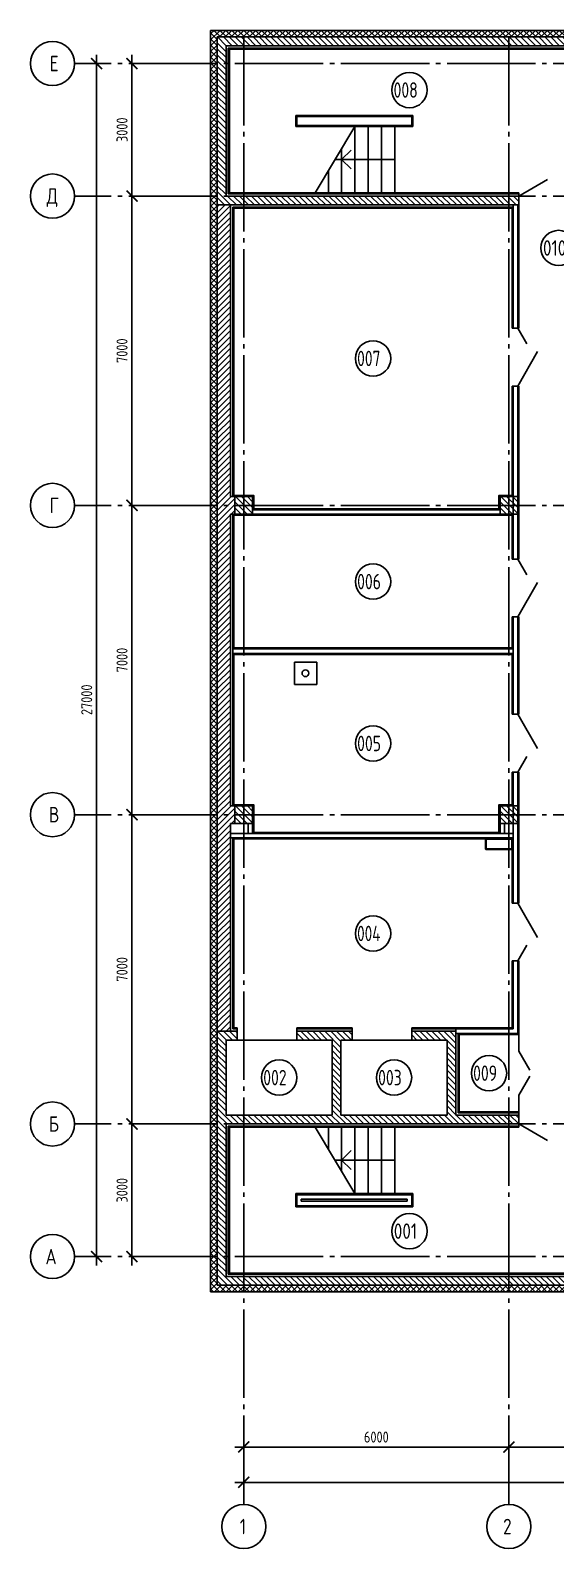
# Model space of a CAD drawing. Header units: millimetres. Extents: x -4830 to 49130, y -6610 to 27750.
# Drawn here: x -4830 to 7058, y -6610 to 27750 of the extents above; entities that cross this region are included whole.
import ezdxf

# ---------------------------------------------------------------- set-up
doc = ezdxf.new("R2010")
doc.units = ezdxf.units.MM
doc.linetypes.add('ГОСТ 2.303 5', pattern=[24, 20, -1.5, 1, -1.5])
doc.layers.add('Оборудование', color=5, linetype='Continuous', lineweight=18)
doc.layers.add('оси', color=7, linetype='Continuous')
doc.layers.add('текст', color=7, linetype='Continuous')
doc.styles.add('ГОСТ 2.304', font='CS_Gost2304.shx')
doc.dimstyles.new('СПДС', dxfattribs={"dimscale": 100, "dimtxt": 2.5, "dimasz": 2.5, "dimexe": 2, "dimexo": 0.625, "dimgap": 1, "dimtad": 1, "dimdec": 0, "dimtxsty": 'ГОСТ 2.304', "dimblk": 'OBLIQUE', "dimblk1": 'OBLIQUE', "dimblk2": 'OBLIQUE', "dimcen": 2.5, "dimdle": 2, "dimadec": 0, "dimazin": 2, "dimtfac": 0.75, "dimtdec": 4, "dimtmove": 1, "dimatfit": 3, "dimfxl": 1, "dimtfill": 1, "dimtolj": 1, "dimarcsym": 1})
pattern_1 = [(135, (-7769.68, -10084.31), (-67.35192, -67.35192), [])]
pattern_2 = [(45, (-7769.68, -10084.31), (-67.35192, 67.35192), [])]
pattern_3 = [(135, (-13769.68, 3915.69), (-67.35192, -67.35192), [])]
pattern_4 = [(135, (-19769.68, -3084.31), (-67.35192, -67.35192), [])]
pattern_5 = [(135, (-13769.68, -3084.31), (-67.35192, -67.35192), [])]
pattern_6 = [(135, (-19769.68, 3915.69), (-67.35192, -67.35192), [])]

# ---------------------------------------------------------------- blocks, each defined once
blk = doc.blocks.new('_ArchTick')
at = {"color": 0, "linetype": 'ByBlock', "const_width": 0.15}
blk.add_lwpolyline([(-0.5, -0.5), (0.5, 0.5)], dxfattribs=at)
blk = doc.blocks.new('*D14')
at = {"layer": 'оси', "color": 0, "lineweight": -2, "ltscale": 100, "transparency": 16777216}
for p, q in [((-200, -5110), (30200, -5110)), ((0, -5047.5), (0, -4910)), ((30000, -5047.5), (30000, -4910))]:
    blk.add_line(p, q, dxfattribs=at)
at = {"layer": 'оси', "color": 0, "lineweight": -2, "ltscale": 100, "transparency": 16777216, "xscale": 250, "yscale": 250, "zscale": 250, "rotation": 180}
blk.add_blockref('_ArchTick', (0, -5110), dxfattribs=at)
at = {"layer": 'оси', "color": 0, "lineweight": -2, "ltscale": 100, "transparency": 16777216, "xscale": 250, "yscale": 250, "zscale": 250}
blk.add_blockref('_ArchTick', (30000, -5110), dxfattribs=at)
at = {"layer": 'оси', "color": 0, "ltscale": 100, "transparency": 16777216, "insert": (15000, -4885), "char_height": 250, "attachment_point": 5, "style": 'ГОСТ 2.304', "bg_fill": 3, "box_fill_scale": 1.1, "bg_fill_color": 256, "bg_fill_true_color": 13158600, "bg_fill_transparency": 0}
blk.add_mtext('\\A1;30000', dxfattribs=at)
blk = doc.blocks.new('*D15')
at = {"layer": 'оси', "color": 0, "lineweight": -2, "ltscale": 100, "transparency": 16777216}
for p, q in [((0, -4247.5), (0, -4110)), ((6000, -4247.5), (6000, -4110)), ((-200, -4310), (6200, -4310))]:
    blk.add_line(p, q, dxfattribs=at)
at = {"layer": 'оси', "color": 0, "lineweight": -2, "ltscale": 100, "transparency": 16777216, "xscale": 250, "yscale": 250, "zscale": 250, "rotation": 180}
blk.add_blockref('_ArchTick', (0, -4310), dxfattribs=at)
at = {"layer": 'оси', "color": 0, "lineweight": -2, "ltscale": 100, "transparency": 16777216, "xscale": 250, "yscale": 250, "zscale": 250}
blk.add_blockref('_ArchTick', (6000, -4310), dxfattribs=at)
at = {"layer": 'оси', "color": 0, "ltscale": 100, "transparency": 16777216, "insert": (3000, -4085), "char_height": 250, "attachment_point": 5, "style": 'ГОСТ 2.304', "bg_fill": 3, "box_fill_scale": 1.1, "bg_fill_color": 256, "bg_fill_true_color": 13158600, "bg_fill_transparency": 0}
blk.add_mtext('\\A1;6000', dxfattribs=at)
blk = doc.blocks.new('*D16')
at = {"layer": 'оси', "color": 0, "lineweight": -2, "ltscale": 100, "transparency": 16777216}
for p, q in [((6000, -4247.5), (6000, -4110)), ((12000, -4247.5), (12000, -4110)), ((5800, -4310), (12200, -4310))]:
    blk.add_line(p, q, dxfattribs=at)
at = {"layer": 'оси', "color": 0, "lineweight": -2, "ltscale": 100, "transparency": 16777216, "xscale": 250, "yscale": 250, "zscale": 250, "rotation": 180}
blk.add_blockref('_ArchTick', (6000, -4310), dxfattribs=at)
at = {"layer": 'оси', "color": 0, "lineweight": -2, "ltscale": 100, "transparency": 16777216, "xscale": 250, "yscale": 250, "zscale": 250}
blk.add_blockref('_ArchTick', (12000, -4310), dxfattribs=at)
at = {"layer": 'оси', "color": 0, "ltscale": 100, "transparency": 16777216, "insert": (9000, -4085), "char_height": 250, "attachment_point": 5, "style": 'ГОСТ 2.304', "bg_fill": 3, "box_fill_scale": 1.1, "bg_fill_color": 256, "bg_fill_true_color": 13158600, "bg_fill_transparency": 0}
blk.add_mtext('\\A1;6000', dxfattribs=at)
blk = doc.blocks.new('*D20')
at = {"layer": 'оси', "color": 0, "lineweight": -2, "ltscale": 100, "transparency": 16777216}
for p, q in [((-3330, -200), (-3330, 27200)), ((-3267.5, 27000), (-3130, 27000)), ((-3267.5, 0), (-3130, 0))]:
    blk.add_line(p, q, dxfattribs=at)
at = {"layer": 'оси', "color": 0, "lineweight": -2, "ltscale": 100, "transparency": 16777216, "xscale": 250, "yscale": 250, "zscale": 250}
for p, rotation in [((-3330, 27000), 90), ((-3330, 0), 270)]:
    blk.add_blockref('_ArchTick', p, dxfattribs=dict(at, rotation=rotation))
at = {"layer": 'оси', "color": 0, "ltscale": 100, "transparency": 16777216, "insert": (-3555, 12600), "char_height": 250, "attachment_point": 5, "rotation": 90, "style": 'ГОСТ 2.304', "bg_fill": 3, "box_fill_scale": 1.1, "bg_fill_color": 256, "bg_fill_true_color": 13158600, "bg_fill_transparency": 0}
blk.add_mtext('\\A1;27000', dxfattribs=at)
blk = doc.blocks.new('*D21')
at = {"layer": 'оси', "color": 0, "lineweight": -2, "ltscale": 100, "transparency": 16777216}
for p, q in [((-2530, -200), (-2530, 3200)), ((-2467.5, 3000), (-2330, 3000)), ((-2467.5, 0), (-2330, 0))]:
    blk.add_line(p, q, dxfattribs=at)
at = {"layer": 'оси', "color": 0, "lineweight": -2, "ltscale": 100, "transparency": 16777216, "xscale": 250, "yscale": 250, "zscale": 250}
for p, rotation in [((-2530, 3000), 90), ((-2530, 0), 270)]:
    blk.add_blockref('_ArchTick', p, dxfattribs=dict(at, rotation=rotation))
at = {"layer": 'оси', "color": 0, "ltscale": 100, "transparency": 16777216, "insert": (-2755, 1500), "char_height": 250, "attachment_point": 5, "rotation": 90, "style": 'ГОСТ 2.304', "bg_fill": 3, "box_fill_scale": 1.1, "bg_fill_color": 256, "bg_fill_true_color": 13158600, "bg_fill_transparency": 0}
blk.add_mtext('\\A1;3000', dxfattribs=at)
blk = doc.blocks.new('*D22')
at = {"layer": 'оси', "color": 0, "lineweight": -2, "ltscale": 100, "transparency": 16777216}
for p, q in [((-2530, 9800), (-2530, 17200)), ((-2467.5, 17000), (-2330, 17000)), ((-2467.5, 10000), (-2330, 10000))]:
    blk.add_line(p, q, dxfattribs=at)
at = {"layer": 'оси', "color": 0, "lineweight": -2, "ltscale": 100, "transparency": 16777216, "xscale": 250, "yscale": 250, "zscale": 250}
for p, rotation in [((-2530, 17000), 90), ((-2530, 10000), 270)]:
    blk.add_blockref('_ArchTick', p, dxfattribs=dict(at, rotation=rotation))
at = {"layer": 'оси', "color": 0, "ltscale": 100, "transparency": 16777216, "insert": (-2755, 13500), "char_height": 250, "attachment_point": 5, "rotation": 90, "style": 'ГОСТ 2.304', "bg_fill": 3, "box_fill_scale": 1.1, "bg_fill_color": 256, "bg_fill_true_color": 13158600, "bg_fill_transparency": 0}
blk.add_mtext('\\A1;7000', dxfattribs=at)
blk = doc.blocks.new('*D23')
at = {"layer": 'оси', "color": 0, "lineweight": -2, "ltscale": 100, "transparency": 16777216}
for p, q in [((-2530, 16800), (-2530, 24200)), ((-2467.5, 24000), (-2330, 24000)), ((-2467.5, 17000), (-2330, 17000))]:
    blk.add_line(p, q, dxfattribs=at)
at = {"layer": 'оси', "color": 0, "lineweight": -2, "ltscale": 100, "transparency": 16777216, "xscale": 250, "yscale": 250, "zscale": 250}
for p, rotation in [((-2530, 24000), 90), ((-2530, 17000), 270)]:
    blk.add_blockref('_ArchTick', p, dxfattribs=dict(at, rotation=rotation))
at = {"layer": 'оси', "color": 0, "ltscale": 100, "transparency": 16777216, "insert": (-2755, 20500), "char_height": 250, "attachment_point": 5, "rotation": 90, "style": 'ГОСТ 2.304', "bg_fill": 3, "box_fill_scale": 1.1, "bg_fill_color": 256, "bg_fill_true_color": 13158600, "bg_fill_transparency": 0}
blk.add_mtext('\\A1;7000', dxfattribs=at)
blk = doc.blocks.new('*D12')
at = {"layer": 'оси', "color": 0, "lineweight": -2, "ltscale": 100, "transparency": 16777216}
for p, q in [((-2530, 23800), (-2530, 27200)), ((-2467.5, 27000), (-2330, 27000)), ((-2467.5, 24000), (-2330, 24000))]:
    blk.add_line(p, q, dxfattribs=at)
at = {"layer": 'оси', "color": 0, "lineweight": -2, "ltscale": 100, "transparency": 16777216, "xscale": 250, "yscale": 250, "zscale": 250}
for p, rotation in [((-2530, 27000), 90), ((-2530, 24000), 270)]:
    blk.add_blockref('_ArchTick', p, dxfattribs=dict(at, rotation=rotation))
at = {"layer": 'оси', "color": 0, "ltscale": 100, "transparency": 16777216, "insert": (-2755, 25500), "char_height": 250, "attachment_point": 5, "rotation": 90, "style": 'ГОСТ 2.304', "bg_fill": 3, "box_fill_scale": 1.1, "bg_fill_color": 256, "bg_fill_true_color": 13158600, "bg_fill_transparency": 0}
blk.add_mtext('\\A1;3000', dxfattribs=at)
blk = doc.blocks.new('*D13')
at = {"layer": 'оси', "color": 0, "lineweight": -2, "ltscale": 100, "transparency": 16777216}
for p, q in [((-2530, 2800), (-2530, 10200)), ((-2467.5, 10000), (-2330, 10000)), ((-2467.5, 3000), (-2330, 3000))]:
    blk.add_line(p, q, dxfattribs=at)
at = {"layer": 'оси', "color": 0, "lineweight": -2, "ltscale": 100, "transparency": 16777216, "xscale": 250, "yscale": 250, "zscale": 250}
for p, rotation in [((-2530, 10000), 90), ((-2530, 3000), 270)]:
    blk.add_blockref('_ArchTick', p, dxfattribs=dict(at, rotation=rotation))
at = {"layer": 'оси', "color": 0, "ltscale": 100, "transparency": 16777216, "insert": (-2755, 6500), "char_height": 250, "attachment_point": 5, "rotation": 90, "style": 'ГОСТ 2.304', "bg_fill": 3, "box_fill_scale": 1.1, "bg_fill_color": 256, "bg_fill_true_color": 13158600, "bg_fill_transparency": 0}
blk.add_mtext('\\A1;7000', dxfattribs=at)

msp = doc.modelspace()

# ---------------------------------------------------------------- hatches: boundary and pattern name
at = {"ltscale": 100}
h = msp.add_hatch(dxfattribs=at)
h.set_pattern_fill('ANSI37', color=256, scale=30, angle=90)
h.paths.add_polyline_path([(30750, 27750), (-750, 27750), (-750, -800), (11475, -800), (11475, -2700), (12400, -2700), (12400, -800), (30750, -800)])
h.paths.add_polyline_path([(8100, 27600), (30600, 27600), (30600, -650), (12250, -650), (12250, -2550), (11625, -2550), (11625, -650), (8100, -650), (-600, -650), (-600, 5100), (-600, 23800), (-600, 27600)], flags=16)
h = msp.add_hatch(dxfattribs=at)
h.set_pattern_fill('ANSI31', color=256, scale=30, angle=90)
h.set_pattern_definition(pattern_1)
h.paths.add_polyline_path([(8100, 27600), (-600, 27600), (-600, 23800), (6225, 23800), (6225, 24000), (-400, 24000), (-400, 27400), (7900, 27400), (7900, 24000), (7735, 24000), (7735, 23800), (8100, 23800), (8100, 23850)])
h = msp.add_hatch(dxfattribs=at)
h.set_pattern_fill('ANSI31', color=256, scale=30, angle=90)
h.set_pattern_definition(pattern_1)
h.paths.add_polyline_path([(8100, 27600), (-600, 27600), (-600, 23800), (6225, 23800), (6225, 24000), (-400, 24000), (-400, 27400), (7900, 27400), (7900, 24000), (7735, 24000), (7735, 23800), (8100, 23800), (8100, 23850)])
h = msp.add_hatch(dxfattribs=at)
h.set_pattern_fill('ANSI31', color=256, scale=30)
h.set_pattern_definition(pattern_2)
h.paths.add_polyline_path([(-300, 16800), (-200, 16800), (-200, 17200), (-300, 17200), (-300, 23800), (-600, 23800), (-600, 5100), (-300, 5100), (-300, 9800), (-200, 9800), (-200, 10200), (-300, 10200)])
h = msp.add_hatch(dxfattribs=at)
h.set_pattern_fill('ANSI31', color=256, scale=30)
h.set_pattern_definition(pattern_2)
h.paths.add_polyline_path([(-300, 16800), (-200, 16800), (-200, 17200), (-300, 17200), (-300, 23800), (-600, 23800), (-600, 5100), (-300, 5100), (-300, 9800), (-200, 9800), (-200, 10200), (-300, 10200)])
h = msp.add_hatch(dxfattribs=at)
h.set_pattern_fill('ANSI31', color=256, scale=30, angle=90)
h.set_pattern_definition(pattern_6)
h.paths.add_polyline_path([(200, 17200), (-200, 17200), (-200, 16800), (200, 16800)])
h = msp.add_hatch(dxfattribs=at)
h.set_pattern_fill('ANSI31', color=256, scale=30, angle=90)
h.set_pattern_definition(pattern_6)
h.paths.add_polyline_path([(200, 17200), (-200, 17200), (-200, 16800), (200, 16800)])
h = msp.add_hatch(dxfattribs=at)
h.set_pattern_fill('ANSI31', color=256, scale=30, angle=90)
h.set_pattern_definition(pattern_3)
h.paths.add_polyline_path([(6200, 17200), (5800, 17200), (5800, 16800), (6200, 16800)])
h = msp.add_hatch(dxfattribs=at)
h.set_pattern_fill('ANSI31', color=256, scale=30, angle=90)
h.set_pattern_definition(pattern_3)
h.paths.add_polyline_path([(6200, 17200), (5800, 17200), (5800, 16800), (6200, 16800)])
h = msp.add_hatch(dxfattribs=at)
h.set_pattern_fill('ANSI31', color=256, scale=30, angle=90)
h.set_pattern_definition(pattern_4)
h.paths.add_polyline_path([(200, 10200), (-200, 10200), (-200, 9800), (200, 9800)])
h = msp.add_hatch(dxfattribs=at)
h.set_pattern_fill('ANSI31', color=256, scale=30, angle=90)
h.set_pattern_definition(pattern_4)
h.paths.add_polyline_path([(200, 10200), (-200, 10200), (-200, 9800), (200, 9800)])
h = msp.add_hatch(dxfattribs=at)
h.set_pattern_fill('ANSI31', color=256, scale=30, angle=90)
h.set_pattern_definition(pattern_5)
h.paths.add_polyline_path([(6200, 10200), (5800, 10200), (5800, 9800), (6200, 9800)])
h = msp.add_hatch(dxfattribs=at)
h.set_pattern_fill('ANSI31', color=256, scale=30, angle=90)
h.set_pattern_definition(pattern_5)
h.paths.add_polyline_path([(6200, 10200), (5800, 10200), (5800, 9800), (6200, 9800)])
h = msp.add_hatch(dxfattribs=at)
h.set_pattern_fill('ANSI31', color=256, scale=30, angle=90)
h.set_pattern_definition(pattern_1)
h.paths.add_polyline_path([(6225, 3200), (4800, 3200), (4800, 5100), (3800, 5100), (3800, 4900), (4600, 4900), (4600, 3200), (2200, 3200), (2200, 4900), (2450, 4900), (2450, 5100), (1200, 5100), (1200, 4900), (2000, 4900), (2000, 3200), (-400, 3200), (-400, 4900), (-150, 4900), (-150, 5100), (-600, 5100), (-600, -650), (8100, -650), (8100, 3200), (7735, 3200), (7735, 3000), (7900, 3000), (7900, -450), (-400, -450), (-400, 3000), (6225, 3000)])
h = msp.add_hatch(dxfattribs=at)
h.set_pattern_fill('ANSI31', color=256, scale=30, angle=90)
h.set_pattern_definition(pattern_1)
h.paths.add_polyline_path([(6225, 3200), (4800, 3200), (4800, 5100), (3800, 5100), (3800, 4900), (4600, 4900), (4600, 3200), (2200, 3200), (2200, 4900), (2450, 4900), (2450, 5100), (1200, 5100), (1200, 4900), (2000, 4900), (2000, 3200), (-400, 3200), (-400, 4900), (-150, 4900), (-150, 5100), (-600, 5100), (-600, -650), (8100, -650), (8100, 3200), (7735, 3200), (7735, 3000), (7900, 3000), (7900, -450), (-400, -450), (-400, 3000), (6225, 3000)])

# ---------------------------------------------------------------- linework, layer by layer
for p, q in [((-750, 27750), (-750, -800)), ((-750, 27750), (30750, 27750)), ((-750, 27750), (-750, -800)), ((-750, 27750), (30750, 27750)), ((8100, 27600), (-600, 27600)), ((-600, 27600), (-600, 23800)), ((8100, 27600), (-600, 27600)), ((-600, 27600), (-600, 23800)), ((7900, 27400), (-400, 27400)), ((-400, 27400), (-400, 24000)), ((7900, 27400), (-400, 27400)), ((-400, 27400), (-400, 24000)), ((7850, 27350), (-350, 27350)), ((-350, 27350), (-350, 24050)), ((7850, 27350), (-350, 27350)), ((-350, 27350), (-350, 24050)), ((7825, 27325), (-325, 27325)), ((-325, 27325), (-325, 24075)), ((7825, 27325), (-325, 27325)), ((-325, 27325), (-325, 24075)), ((3575, 25825), (1175, 25825)), ((1175, 25825), (3825, 25825)), ((1175, 25825), (1175, 25575)), ((3575, 25825), (1175, 25825)), ((1175, 25825), (3825, 25825)), ((1175, 25825), (1175, 25575)), ((1200, 25800), (3800, 25800)), ((1200, 25800), (1200, 25600)), ((1200, 25800), (3800, 25800)), ((1200, 25800), (1200, 25600)), ((3800, 25800), (3800, 25600)), ((3800, 25800), (3800, 25600)), ((3825, 25825), (3825, 25575)), ((3825, 25825), (3825, 25575)), ((3825, 25575), (1175, 25575)), ((1175, 25575), (3825, 25575)), ((3825, 25575), (1175, 25575)), ((1175, 25575), (3825, 25575)), ((1200, 25600), (3800, 25600)), ((1200, 25600), (3800, 25600)), ((1615, 24075), (2515, 25575)), ((1615, 24075), (2515, 25575)), ((2515, 24075), (2515, 25575)), ((2515, 24075), (2515, 25575)), ((2815, 24075), (2815, 25575)), ((2815, 24075), (2815, 25575)), ((3115, 24075), (3115, 25575)), ((3115, 24075), (3115, 25575)), ((3415, 25575), (3415, 24075)), ((3415, 25575), (3415, 24075)), ((3415, 24825), (2065, 24825)), ((3415, 24825), (2065, 24825)), ((2215, 24075), (2215, 25075)), ((2215, 24075), (2215, 25075)), ((2215, 24825), (2427.1, 25037.1)), ((2215, 24825), (2427.1, 25037.1)), ((2215, 24825), (2427.1, 24612.9)), ((2215, 24825), (2427.1, 24612.9)), ((1915, 24075), (1915, 24575)), ((1915, 24075), (1915, 24575)), ((6225, 24075), (-325, 24075)), ((6225, 24075), (-325, 24075)), ((6225, 24000), (6874.5, 24375)), ((6225, 24000), (6874.5, 24375)), ((6225, 23800), (6225, 24075)), ((6225, 23800), (6225, 24075)), ((6225, 23800), (-600, 23800)), ((-600, 5100), (-600, 23800)), ((6225, 23800), (-600, 23800)), ((-600, 5100), (-600, 23800)), ((6225, 24000), (-400, 24000)), ((6225, 24000), (-400, 24000)), ((6225, 24050), (-350, 24050)), ((6225, 24050), (-350, 24050)), ((-300, 17200), (-300, 23800)), ((-300, 17200), (-300, 23800)), ((6100, 23750), (-250, 23750)), ((-250, 17200), (-250, 23750)), ((6100, 23750), (-250, 23750)), ((-250, 17200), (-250, 23750)), ((6075, 23725), (-225, 23725)), ((-225, 17225), (-225, 23725)), ((6075, 23725), (-225, 23725)), ((-225, 17225), (-225, 23725)), ((6075, 23725), (6075, 21010)), ((6075, 23725), (6075, 21010)), ((6100, 23800), (6100, 21010)), ((6100, 23800), (6100, 21010)), ((6200, 23800), (6200, 21010)), ((6200, 23800), (6200, 21010)), ((6225, 23800), (6225, 21010)), ((6225, 23800), (6225, 21010)), ((6075, 21010), (6225, 21010)), ((6075, 21010), (6225, 21010)), ((6405, 20654.9), (6200, 21010)), ((6405, 20654.9), (6200, 21010)), ((6200, 19700), (6650, 20479.4)), ((6200, 19700), (6650, 20479.4)), ((6075, 19700), (6075, 17225)), ((6075, 19700), (6225, 19700)), ((6075, 19700), (6075, 17225)), ((6075, 19700), (6225, 19700)), ((6100, 19700), (6100, 15785)), ((6100, 19700), (6100, 15785)), ((6200, 19700), (6200, 15785)), ((6200, 19700), (6200, 15785)), ((6225, 19700), (6225, 15785)), ((6225, 19700), (6225, 15785)), ((-200, 17200), (-300, 17200)), ((-200, 17200), (-300, 17200)), ((5800, 16900), (200, 16900)), ((5800, 16900), (200, 16900)), ((5775, 16925), (225, 16925)), ((5775, 16925), (225, 16925)), ((-300, 10200), (-300, 16800)), ((-200, 16800), (-300, 16800)), ((-300, 10200), (-300, 16800)), ((-200, 16800), (-300, 16800)), ((-250, 10200), (-250, 16800)), ((-250, 10200), (-250, 16800)), ((-225, 13775), (-225, 16775)), ((6075, 16775), (-225, 16775)), ((-225, 13775), (-225, 16775)), ((6075, 16775), (-225, 16775)), ((5800, 16800), (200, 16800)), ((5800, 16800), (200, 16800)), ((6075, 16775), (6075, 15785)), ((6075, 16775), (6075, 15785)), ((6075, 15785), (6225, 15785)), ((6075, 15785), (6225, 15785)), ((6405, 15429.9), (6200, 15785)), ((6405, 15429.9), (6200, 15785)), ((6200, 14475), (6650, 15254.4)), ((6200, 14475), (6650, 15254.4)), ((6075, 14475), (6075, 13775)), ((6075, 14475), (6225, 14475)), ((6075, 14475), (6075, 13775)), ((6075, 14475), (6225, 14475)), ((6100, 14475), (6100, 12275)), ((6100, 14475), (6100, 12275)), ((6200, 14475), (6200, 12275)), ((6200, 14475), (6200, 12275)), ((6225, 14475), (6225, 12275)), ((6225, 14475), (6225, 12275)), ((6100, 13750), (-250, 13750)), ((6100, 13750), (-250, 13750)), ((6075, 13775), (-225, 13775)), ((6075, 13775), (-225, 13775)), ((6100, 13650), (-250, 13650)), ((6100, 13650), (-250, 13650)), ((-225, 10225), (-225, 13625)), ((6075, 13625), (-225, 13625)), ((-225, 10225), (-225, 13625)), ((6075, 13625), (-225, 13625)), ((6075, 13625), (6075, 12275)), ((6075, 13625), (6075, 12275)), ((6075, 12275), (6225, 12275)), ((6075, 12275), (6225, 12275)), ((6200, 12275), (6650, 11495.6)), ((6200, 12275), (6650, 11495.6)), ((6405, 11320.1), (6200, 10965)), ((6405, 11320.1), (6200, 10965)), ((6075, 10965), (6075, 10225)), ((6075, 10965), (6225, 10965)), ((6075, 10965), (6075, 10225)), ((6075, 10965), (6225, 10965)), ((6100, 10965), (6100, 8000)), ((6100, 10965), (6100, 8000)), ((6200, 10965), (6200, 8000)), ((6200, 10965), (6200, 8000)), ((6225, 10965), (6225, 8000)), ((6225, 10965), (6225, 8000)), ((-200, 10200), (-300, 10200)), ((-200, 10200), (-300, 10200)), ((-300, 5100), (-300, 9800)), ((-200, 9800), (-300, 9800)), ((-300, 5100), (-300, 9800)), ((-200, 9800), (-300, 9800)), ((100, 9800), (100, 9575)), ((100, 9800), (100, 9575)), ((200, 9800), (200, 9575)), ((200, 9800), (200, 9575)), ((5800, 9800), (5800, 9575)), ((5800, 9800), (5800, 9575)), ((5900, 9800), (5900, 9575)), ((5900, 9800), (5900, 9575)), ((6100, 9575), (-300, 9575)), ((6100, 9575), (-300, 9575)), ((6100, 9475), (-300, 9475)), ((6100, 9475), (-300, 9475)), ((-250, 5150), (-250, 9475)), ((-250, 5150), (-250, 9475)), ((-225, 5175), (-225, 9450)), ((6075, 9450), (-225, 9450)), ((-225, 5175), (-225, 9450)), ((6075, 9450), (-225, 9450)), ((5775, 9600), (225, 9600)), ((5775, 9600), (225, 9600)), ((6075, 9450), (6075, 8000)), ((6075, 9450), (6075, 8000)), ((6075, 8000), (6225, 8000)), ((6075, 8000), (6225, 8000)), ((6200, 8000), (6650, 7220.6)), ((6200, 8000), (6650, 7220.6)), ((6405, 7045.1), (6200, 6690)), ((6405, 7045.1), (6200, 6690)), ((6075, 6690), (6075, 5175)), ((6075, 6690), (6225, 6690)), ((6075, 6690), (6075, 5175)), ((6075, 6690), (6225, 6690)), ((6100, 6690), (6100, 5150)), ((6100, 6690), (6100, 5150)), ((6200, 6690), (6200, 5050)), ((6200, 6690), (6200, 5050)), ((6225, 6690), (6225, 5025)), ((6225, 6690), (6225, 5025)), ((-150, 5175), (-225, 5175)), ((-150, 5175), (-225, 5175)), ((-150, 4900), (-150, 5175)), ((-150, 4900), (-150, 5175)), ((2450, 5175), (1200, 5175)), ((1200, 4900), (1200, 5175)), ((2450, 5175), (1200, 5175)), ((1200, 4900), (1200, 5175)), ((2450, 4900), (2450, 5175)), ((2450, 4900), (2450, 5175)), ((6075, 5175), (3800, 5175)), ((3800, 4900), (3800, 5175)), ((6075, 5175), (3800, 5175)), ((3800, 4900), (3800, 5175)), ((-600, 5100), (-600, -650)), ((-150, 5100), (-600, 5100)), ((-600, 5100), (-600, -650)), ((-150, 5100), (-600, 5100)), ((-150, 4900), (-400, 4900)), ((-400, 3200), (-400, 4900)), ((-150, 4900), (-400, 4900)), ((-400, 3200), (-400, 4900)), ((-150, 5150), (-250, 5150)), ((-150, 5150), (-250, 5150)), ((-150, 4900), (1200, 4900)), ((-150, 4900), (1200, 4900)), ((2450, 5150), (1200, 5150)), ((2450, 5150), (1200, 5150)), ((2450, 5100), (1200, 5100)), ((2450, 5100), (1200, 5100)), ((2000, 4900), (1200, 4900)), ((2000, 4900), (1200, 4900)), ((2000, 3200), (2000, 4900)), ((2000, 3200), (2000, 4900)), ((2450, 4900), (2200, 4900)), ((2200, 3200), (2200, 4900)), ((2450, 4900), (2200, 4900)), ((2200, 3200), (2200, 4900)), ((2450, 4900), (3800, 4900)), ((2450, 4900), (3800, 4900)), ((6100, 5150), (3800, 5150)), ((6100, 5150), (3800, 5150)), ((4800, 5100), (3800, 5100)), ((4800, 5100), (3800, 5100)), ((4600, 4900), (3800, 4900)), ((4600, 4900), (3800, 4900)), ((4600, 3200), (4600, 4900)), ((4600, 3200), (4600, 4900)), ((4800, 5100), (4800, 5150)), ((4800, 5100), (4800, 5150)), ((4800, 3200), (4800, 5100)), ((4800, 3200), (4800, 5100)), ((4800, 5050), (6200, 5050)), ((4800, 5050), (6200, 5050)), ((4850, 5050), (4850, 3250)), ((4850, 5050), (4850, 3250)), ((4875, 5025), (6225, 5025)), ((4875, 5025), (4875, 3275)), ((4875, 5025), (6225, 5025)), ((4875, 5025), (4875, 3275)), ((6225, 5025), (6225, 4650)), ((6225, 5025), (6225, 4650)), ((6225, 3275), (6225, 3650)), ((6225, 3275), (6225, 3650)), ((2000, 3200), (-400, 3200)), ((2000, 3200), (-400, 3200)), ((4600, 3200), (2200, 3200)), ((4600, 3200), (2200, 3200)), ((6225, 3200), (4800, 3200)), ((6225, 3200), (4800, 3200)), ((6225, 3250), (4850, 3250)), ((6225, 3250), (4850, 3250)), ((6225, 3275), (4875, 3275)), ((6225, 3275), (4875, 3275)), ((6225, 2925), (6225, 3275)), ((6225, 2925), (6225, 3275)), ((6225, 3000), (-400, 3000)), ((-400, 3000), (-400, -450)), ((6225, 3000), (-400, 3000)), ((-400, 3000), (-400, -450)), ((6225, 2950), (-350, 2950)), ((-350, 2950), (-350, -400)), ((6225, 2950), (-350, 2950)), ((-350, 2950), (-350, -400)), ((6225, 2925), (-325, 2925)), ((-325, 2925), (-325, -375)), ((6225, 2925), (-325, 2925)), ((-325, 2925), (-325, -375)), ((1615, 2925), (2515, 1425)), ((1615, 2925), (2515, 1425)), ((1915, 2925), (1915, 2425)), ((1915, 2925), (1915, 2425)), ((2215, 2925), (2215, 1925)), ((2215, 2925), (2215, 1925)), ((2515, 2925), (2515, 1425)), ((2515, 2925), (2515, 1425)), ((2815, 2925), (2815, 1425)), ((2815, 2925), (2815, 1425)), ((3115, 2925), (3115, 1425)), ((3115, 2925), (3115, 1425)), ((3415, 2925), (3415, 1425)), ((3415, 2925), (3415, 1425)), ((6225, 3000), (6874.5, 2625)), ((6225, 3000), (6874.5, 2625)), ((3415, 2185), (2059, 2185)), ((3415, 2185), (2059, 2185)), ((2215, 2185), (2427.1, 2397.1)), ((2215, 2185), (2427.1, 2397.1)), ((2215, 2185), (2427.1, 1972.9)), ((2215, 2185), (2427.1, 1972.9)), ((3825, 1425), (1175, 1425)), ((3825, 1425), (1175, 1425)), ((1175, 1425), (3825, 1425)), ((1175, 1125), (1175, 1425)), ((3825, 1425), (1175, 1425)), ((3825, 1425), (1175, 1425)), ((1175, 1425), (3825, 1425)), ((1175, 1125), (1175, 1425)), ((1200, 1400), (3800, 1400)), ((1200, 1150), (1200, 1400)), ((1200, 1400), (3800, 1400)), ((1200, 1150), (1200, 1400)), ((3800, 1400), (3800, 1150)), ((3800, 1400), (3800, 1150)), ((3825, 1125), (3825, 1425)), ((3825, 1125), (3825, 1425)), ((3825, 1125), (1175, 1125)), ((3575, 1125), (1175, 1125)), ((1175, 1125), (3825, 1125)), ((3825, 1125), (1175, 1125)), ((3575, 1125), (1175, 1125)), ((1175, 1125), (3825, 1125)), ((1200, 1150), (3800, 1150)), ((1200, 1150), (3800, 1150)), ((1300, 1300), (3700, 1300)), ((1300, 1250), (1300, 1300)), ((1300, 1300), (3700, 1300)), ((1300, 1250), (1300, 1300)), ((1300, 1250), (3700, 1250)), ((1300, 1250), (3700, 1250)), ((3700, 1250), (3700, 1300)), ((3700, 1250), (3700, 1300)), ((8100, -650), (-600, -650)), ((8100, -650), (-600, -650)), ((7900, -450), (-400, -450)), ((7900, -450), (-400, -450)), ((7850, -400), (-350, -400)), ((7850, -400), (-350, -400)), ((7825, -375), (-325, -375)), ((7825, -375), (-325, -375)), ((-750, -800), (11475, -800)), ((-750, -800), (11475, -800))]:
    msp.add_line(p, q, dxfattribs=at)
at = {"lineweight": -3, "ltscale": 100}
for p, q in [((6475, 4217), (6225, 4650)), ((6475, 4217), (6225, 4650)), ((6225, 3650), (6475, 4083)), ((6225, 3650), (6475, 4083))]:
    msp.add_line(p, q, dxfattribs=at)
at = {"ltscale": 100}
for points in [[(225, 16925), (225, 16925), (225, 17225), (-225, 17225)], [(225, 16925), (225, 16925), (225, 17225), (-225, 17225)], [(6075, 17225), (5775, 17225), (5775, 16925), (5775, 16925)], [(6075, 17225), (5775, 17225), (5775, 16925), (5775, 16925)], [(225, 9600), (225, 9600), (225, 10225), (-225, 10225)], [(225, 9600), (225, 9600), (225, 10225), (-225, 10225)], [(6075, 10225), (5775, 10225), (5775, 9600), (5775, 9600)], [(6075, 10225), (5775, 10225), (5775, 9600), (5775, 9600)]]:
    msp.add_lwpolyline(points, dxfattribs=at)
for points in [[(-200, 16800), (200, 16800), (200, 17200), (-200, 17200)], [(-200, 16800), (200, 16800), (200, 17200), (-200, 17200)], [(5800, 16800), (6200, 16800), (6200, 17200), (5800, 17200)], [(5800, 16800), (6200, 16800), (6200, 17200), (5800, 17200)], [(1650, 12950), (1150, 12950), (1150, 13450), (1650, 13450)], [(1650, 12950), (1150, 12950), (1150, 13450), (1650, 13450)], [(-200, 9800), (200, 9800), (200, 10200), (-200, 10200)], [(-200, 9800), (200, 9800), (200, 10200), (-200, 10200)], [(5800, 9800), (6200, 9800), (6200, 10200), (5800, 10200)], [(5800, 9800), (6200, 9800), (6200, 10200), (5800, 10200)]]:
    msp.add_lwpolyline(points, close=True, dxfattribs=at)
at = {"linetype": 'Continuous', "ltscale": 100}
msp.add_circle((1394, 13200), 75, dxfattribs=at)
at = {"layer": 'Оборудование', "color": 1, "lineweight": 40, "ltscale": 100}
msp.add_lwpolyline([(5475, 9450), (5475, 9220), (6075, 9220), (6075, 9450)], close=True, dxfattribs=at)
msp.add_lwpolyline([(5475, 9450), (5475, 9220), (6075, 9220), (6075, 9450)], close=True, dxfattribs=at)
at = {"layer": 'оси', "linetype": 'Continuous', "lineweight": 25, "ltscale": 100}
for centre in [(0, -6110), (6000, -6110)]:
    msp.add_circle(centre, 500, dxfattribs=at)
at = {"layer": 'текст', "linetype": 'Continuous', "lineweight": 25, "ltscale": 100}
for centre in [(3750, 26400), (7125, 22825), (2925, 20325), (2925, 15275), (2925, 11612.5), (2925, 7312.5), (5550, 4150), (800, 4050), (3400, 4050), (3750, 575)]:
    msp.add_circle(centre, 400, dxfattribs=at)

# ---------------------------------------------------------------- texts
at = {"layer": 'оси', "linetype": 'Continuous', "lineweight": 25, "ltscale": 100, "char_height": 350, "attachment_point": 1, "style": 'ГОСТ 2.304'}
for s, insert, width in [('\\f|b0|i0|c1|p0;\\W1.0000000000;\\T1.0000000000;\\o\\lЕ', (-4394.6, 27175), 566.667), ('\\f|b0|i0|c1|p0;\\W1.0000000000;\\T1.0000000000;\\o\\lД', (-4462.9, 24175), 683.333), ('\\f|b0|i0|c1|p0;\\W1.0000000000;\\T1.0000000000;\\o\\lГ', (-4394.6, 17175), 533.333), ('\\f|b0|i0|c1|p0;\\W1.0000000000;\\T1.0000000000;\\o\\lВ', (-4412.1, 10175), 616.667), ('\\f|b0|i0|c1|p0;\\W1.0000000000;\\T1.0000000000;\\o\\lБ', (-4412.1, 3175), 600), ('\\f|b0|i0|c1|p0;\\W1.0000000000;\\T1.0000000000;\\o\\lА', (-4488.3, 175), 600), ('\\f|b0|i0|c1|p0;\\W1.0000000000;\\T1.0000000000;\\o\\l1', (-91.9, -5935), 583.333), ('\\f|b0|i0|c1|p0;\\W1.0000000000;\\T1.0000000000;\\o\\l2', (5868.8, -5935), 650)]:
    msp.add_mtext(s, dxfattribs=dict(at, insert=insert, width=width))
at = {"layer": 'текст', "linetype": 'Continuous', "lineweight": 25, "ltscale": 100, "char_height": 350, "attachment_point": 1, "style": 'ГОСТ 2.304'}
for s, insert, width in [('\\f|b0|i0|c1|p0;\\W0.9134926013;\\T1.0000000000;\\o\\l008', (3390.3, 26575), 1202.765), ('\\f|b0|i0|c1|p0;\\W1.0000000000;\\T1.0000000000;\\o\\l010', (6770.6, 23000), 1250), ('\\f|b0|i0|c1|p0;\\W0.9034542211;\\T1.0000000000;\\o\\l007', (2565.3, 20500), 1189.548), ('\\f|b0|i0|c1|p0;\\W0.9134926013;\\T1.0000000000;\\o\\l006', (2565.3, 15450), 1202.765), ('\\f|b0|i0|c1|p0;\\W0.9134926013;\\T1.0000000000;\\o\\l005', (2565.3, 11787.5), 1202.765), ('\\f|b0|i0|c1|p0;\\W0.8840250981;\\T1.0000000000;\\o\\l004', (2565.3, 7487.5), 1163.966), ('\\f|b0|i0|c1|p0;\\W0.9134926013;\\T1.0000000000;\\o\\l002', (440.3, 4225), 1202.765), ('\\f|b0|i0|c1|p0;\\W0.9134926013;\\T1.0000000000;\\o\\l003', (3040.3, 4225), 1202.765), ('\\f|b0|i0|c1|p0;\\W0.9134926013;\\T1.0000000000;\\o\\l009', (5190.3, 4325), 1202.765), ('\\f|b0|i0|c1|p0;\\W1.0000000000;\\T1.0000000000;\\o\\l001', (3395.6, 750), 1250)]:
    msp.add_mtext(s, dxfattribs=dict(at, insert=insert, width=width))

# ---------------------------------------------------------------- dimensions: what is measured, and where the dimension line sits
at = {"layer": 'оси', "ltscale": 100}
dim = msp.add_linear_dim(base=(-3330, 27000), p1=(-3330, 0), p2=(-3330, 27000), angle=270, dimstyle='СПДС', override={"dimblk1": 'ArchTick', "dimblk2": 'ArchTick', "dimsah": 1}, dxfattribs=at)
dim.commit()
dim.dimension.update_dxf_attribs({"geometry": '*D20', "text_midpoint": (-3330, 12600), "dimtype": 160})
for base, p1, p2, picture, middle in [((-2530, 17000), (-2530, 10000), (-2530, 17000), '*D22', (-2755, 13500)), ((-2530, 3000), (-2530, 0), (-2530, 3000), '*D21', (-2755, 1500))]:
    dim = msp.add_linear_dim(base=base, p1=p1, p2=p2, angle=270, dimstyle='СПДС', override={"dimblk1": 'ArchTick', "dimblk2": 'ArchTick', "dimsah": 1}, dxfattribs=at)
    dim.commit()
    dim.dimension.update_dxf_attribs({"geometry": picture, "text_midpoint": middle})
for base, p1, p2, picture, middle in [((6000, -4310), (0, -4310), (6000, -4310), '*D15', (3000, -4085)), ((30000, -5110), (0, -5110), (30000, -5110), '*D14', (15000, -4885))]:
    dim = msp.add_linear_dim(base=base, p1=p1, p2=p2, dimstyle='СПДС', override={"dimblk1": 'ArchTick', "dimblk2": 'ArchTick', "dimsah": 1}, dxfattribs=at)
    dim.commit()
    dim.dimension.update_dxf_attribs({"geometry": picture, "text_midpoint": middle})

# ---------------------------------------------------------------- next in the draw order: linework, layer by layer
for p, q in [((-3330, -200), (-3330, 27200)), ((-3267.5, 27000), (-3130, 27000)), ((-3267.5, 0), (-3130, 0)), ((-2467.5, 0), (-2330, 0)), ((0, -4247.5), (0, -4110)), ((-200, -5110), (30200, -5110)), ((0, -5047.5), (0, -4910))]:
    msp.add_line(p, q, dxfattribs=at)
at = {"layer": 'оси', "linetype": 'ГОСТ 2.303 5', "lineweight": 25, "ltscale": 100}
for points in [[(0, 27600), (0, -5110)], [(-3330, 27000), (-3830, 27000)], [(-3330, 24000), (-3830, 24000)], [(-3330, 17000), (-3830, 17000)], [(-3330, 10000), (-3830, 10000)], [(-3330, 3000), (-3830, 3000)], [(-3330, 0), (-3830, 0)], [(30600, 0), (-3330, 0)], [(0, -5110), (0, -5610)], [(6000, -5110), (6000, -5610)]]:
    msp.add_lwpolyline(points, dxfattribs=at)
at = {"layer": 'оси', "linetype": 'Continuous', "lineweight": 25, "ltscale": 100}
for centre in [(-4330, 27000), (-4330, 24000), (-4330, 17000), (-4330, 10000), (-4330, 3000), (-4330, 0)]:
    msp.add_circle(centre, 500, dxfattribs=at)

# ---------------------------------------------------------------- next in the draw order: block references
at = {"layer": 'оси', "ltscale": 100, "xscale": 250, "yscale": 250, "zscale": 250}
for p, rotation in [((-3330, 27000), 90), ((-3330, 0), 270), ((-2530, 0), 270), ((0, -4310), 180), ((0, -5110), 180)]:
    msp.add_blockref('_ArchTick', p, dxfattribs=dict(at, rotation=rotation))

# ---------------------------------------------------------------- next in the draw order: dimensions: what is measured, and where the dimension line sits
at = {"layer": 'оси', "ltscale": 100}
for base, p1, p2, picture, middle in [((-2530, 24000), (-2530, 17000), (-2530, 24000), '*D23', (-2755, 20500)), ((-2530, 10000), (-2530, 3000), (-2530, 10000), '*D13', (-2755, 6500))]:
    dim = msp.add_linear_dim(base=base, p1=p1, p2=p2, angle=270, dimstyle='СПДС', override={"dimblk1": 'ArchTick', "dimblk2": 'ArchTick', "dimsah": 1}, dxfattribs=at)
    dim.commit()
    dim.dimension.update_dxf_attribs({"geometry": picture, "text_midpoint": middle})
dim = msp.add_linear_dim(base=(12000, -4310), p1=(6000, -4310), p2=(12000, -4310), dimstyle='СПДС', override={"dimblk1": 'ArchTick', "dimblk2": 'ArchTick', "dimsah": 1}, dxfattribs=at)
dim.commit()
dim.dimension.update_dxf_attribs({"geometry": '*D16', "text_midpoint": (9000, -4085)})

# ---------------------------------------------------------------- next in the draw order: linework, layer by layer
for p, q in [((-2530, 9800), (-2530, 17200)), ((-2467.5, 17000), (-2330, 17000)), ((-2467.5, 17000), (-2330, 17000)), ((-2530, 2800), (-2530, 10200)), ((-2467.5, 10000), (-2330, 10000)), ((-2467.5, 10000), (-2330, 10000)), ((-2530, -200), (-2530, 3200)), ((-2467.5, 3000), (-2330, 3000)), ((-2467.5, 3000), (-2330, 3000)), ((6000, -4247.5), (6000, -4110)), ((6000, -4247.5), (6000, -4110)), ((-200, -4310), (6200, -4310)), ((5800, -4310), (12200, -4310))]:
    msp.add_line(p, q, dxfattribs=at)
at = {"layer": 'оси', "linetype": 'ГОСТ 2.303 5', "lineweight": 25, "ltscale": 100}
for points in [[(6000, 27600), (6000, -5110)], [(30600, 17000), (-3330, 17000)], [(30600, 10000), (-3330, 10000)], [(30600, 3000), (-3330, 3000)]]:
    msp.add_lwpolyline(points, dxfattribs=at)

# ---------------------------------------------------------------- next in the draw order: block references
at = {"layer": 'оси', "ltscale": 100, "xscale": 250, "yscale": 250, "zscale": 250}
for p, rotation in [((-2530, 17000), 90), ((-2530, 17000), 270), ((-2530, 10000), 270), ((-2530, 10000), 90), ((-2530, 3000), 90), ((-2530, 3000), 270), ((6000, -4310), 180)]:
    msp.add_blockref('_ArchTick', p, dxfattribs=dict(at, rotation=rotation))
msp.add_blockref('_ArchTick', (6000, -4310), dxfattribs=at)

# ---------------------------------------------------------------- next in the draw order: texts
at = {"layer": 'оси', "ltscale": 100, "insert": (-3555, 12600), "char_height": 250, "attachment_point": 5, "rotation": 90, "style": 'ГОСТ 2.304', "bg_fill": 3, "box_fill_scale": 1.1, "bg_fill_color": 256, "bg_fill_true_color": 13158600, "bg_fill_transparency": 0}
msp.add_mtext('\\A1;27000', dxfattribs=at)

# ---------------------------------------------------------------- next in the draw order: dimensions: what is measured, and where the dimension line sits
at = {"layer": 'оси', "ltscale": 100}
dim = msp.add_linear_dim(base=(-2530, 27000), p1=(-2530, 24000), p2=(-2530, 27000), angle=270, dimstyle='СПДС', override={"dimblk1": 'ArchTick', "dimblk2": 'ArchTick', "dimsah": 1}, dxfattribs=at)
dim.commit()
dim.dimension.update_dxf_attribs({"geometry": '*D12', "text_midpoint": (-2755, 25500)})

# ---------------------------------------------------------------- next in the draw order: linework, layer by layer
for p, q in [((-2530, 23800), (-2530, 27200)), ((-2467.5, 27000), (-2330, 27000)), ((-2530, 16800), (-2530, 24200)), ((-2467.5, 24000), (-2330, 24000)), ((-2467.5, 24000), (-2330, 24000))]:
    msp.add_line(p, q, dxfattribs=at)
at = {"layer": 'оси', "linetype": 'ГОСТ 2.303 5', "lineweight": 25, "ltscale": 100}
for points in [[(30600, 27000), (-3330, 27000)], [(30600, 24000), (-3330, 24000)]]:
    msp.add_lwpolyline(points, dxfattribs=at)

# ---------------------------------------------------------------- next in the draw order: block references
at = {"layer": 'оси', "ltscale": 100, "xscale": 250, "yscale": 250, "zscale": 250}
for p, rotation in [((-2530, 27000), 90), ((-2530, 24000), 90), ((-2530, 24000), 270)]:
    msp.add_blockref('_ArchTick', p, dxfattribs=dict(at, rotation=rotation))

# ---------------------------------------------------------------- next in the draw order: texts
at = {"layer": 'оси', "ltscale": 100, "char_height": 250, "attachment_point": 5, "rotation": 90, "style": 'ГОСТ 2.304', "bg_fill": 3, "box_fill_scale": 1.1, "bg_fill_color": 256, "bg_fill_true_color": 13158600, "bg_fill_transparency": 0}
for s, insert in [('\\A1;7000', (-2755, 13500)), ('\\A1;7000', (-2755, 6500)), ('\\A1;3000', (-2755, 1500))]:
    msp.add_mtext(s, dxfattribs=dict(at, insert=insert))
at = {"layer": 'оси', "ltscale": 100, "insert": (3000, -4085), "char_height": 250, "attachment_point": 5, "style": 'ГОСТ 2.304', "bg_fill": 3, "box_fill_scale": 1.1, "bg_fill_color": 256, "bg_fill_true_color": 13158600, "bg_fill_transparency": 0}
msp.add_mtext('\\A1;6000', dxfattribs=at)

# ---------------------------------------------------------------- next in the draw order: texts
at = {"layer": 'оси', "ltscale": 100, "char_height": 250, "attachment_point": 5, "rotation": 90, "style": 'ГОСТ 2.304', "bg_fill": 3, "box_fill_scale": 1.1, "bg_fill_color": 256, "bg_fill_true_color": 13158600, "bg_fill_transparency": 0}
for s, insert in [('\\A1;3000', (-2755, 25500)), ('\\A1;7000', (-2755, 20500))]:
    msp.add_mtext(s, dxfattribs=dict(at, insert=insert))

doc.saveas('drawing.dxf')
